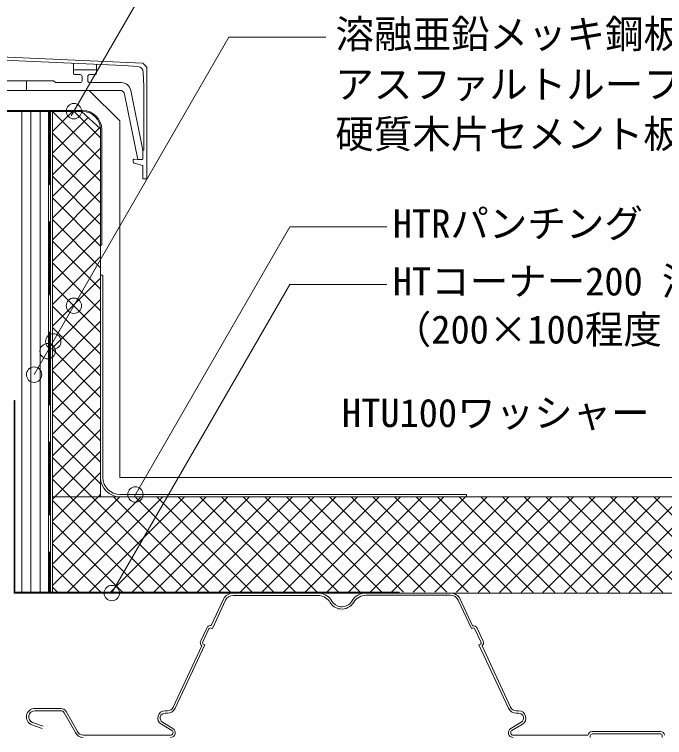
# Model space of a CAD drawing. Units: millimetres, scale not verified. Extents: x -1380 to 1380, y -955 to 955.
# Drawn here: x -478.9 to -141.3, y -247.8 to 127.6 of the extents above; entities that cross this region are included whole.
import ezdxf
from ezdxf.enums import TextEntityAlignment as Align

# ---------------------------------------------------------------- set-up
doc = ezdxf.new("R2010")
doc.units = ezdxf.units.MM
doc.header["$LTSCALE"] = 3
doc.linetypes.add('USER1', pattern=[3, 2.1, -0.9])
doc.linetypes.add('USER2', pattern=[19.05, 12.7, -6.35])
for name, color, linetype, lineweight in [('0-1_BOUSUI', 1, 'Continuous', 18), ('0-2_MOJI', 7, 'Continuous', 18), ('0-3_HATCH', 9, 'Continuous', 18), ('0-4_KANAMONO', 5, 'Continuous', 18), ('0-7_dekki', 3, 'Continuous', 18), ('0-8_dannnetu', 6, 'Continuous', 18), ('0-9_bo-do', 3, 'Continuous', 18), ('0-A_kasagi', 150, 'Continuous', 18)]:
    doc.layers.add(name, color=color, linetype=linetype, lineweight=lineweight)
doc.styles.add('ＭＳ ゴシック', font='')
doc.styles.get('ＭＳ ゴシック').set_extended_font_data('MS Gothic')

msp = doc.modelspace()

# ---------------------------------------------------------------- linework, layer by layer
at = {"layer": '0-1_BOUSUI', "linetype": 'USER2'}
msp.add_line((-460.651, 77.225), (-460.651, -172.054), dxfattribs=at)
at = {"layer": '0-1_BOUSUI'}
msp.add_lwpolyline([(900.991, -112.775), (-424.152, -112.775), (-424.152, 72.367), (-440.01, 88.225), (-604.094, 88.225)], dxfattribs=at)
at = {"layer": '0-2_MOJI'}
for points in [[(-449.414, 75.009), (-367.569, 216.769), (-317.131, 216.769)], [(-317.131, 115.763), (-367.569, 115.763), (-468.687, -59.379)], [(-416.752, -122.775), (-335.843, 17.364), (-285.405, 17.364)], [(-428.068, -172.375), (-335.843, -12.636), (-285.405, -12.636)]]:
    msp.add_lwpolyline(points, dxfattribs=at)
for centre in [(-448.029, 77.408), (-448.029, -23.598), (-458.726, -42.125), (-461.634, -47.162), (-468.687, -59.379), (-416.059, -121.575), (-428.298, -172.773)]:
    msp.add_circle(centre, 4, dxfattribs=at)
at = {"layer": '0-3_HATCH'}
for p, q in [((-475.134, -172.375), (-475.134, 77.225)), ((-470.371, -172.375), (-470.371, 77.225)), ((-465.609, -172.375), (-465.609, 77.225)), ((-459.152, 66.815), (-448.742, 77.225)), ((-434.16, 52.287), (-459.098, 77.225)), ((-434.16, 63.513), (-447.873, 77.225)), ((-459.152, 55.59), (-440.659, 74.082)), ((-459.152, 44.364), (-434.751, 68.765)), ((-434.159, 41.061), (-459.152, 66.054)), ((-459.152, 33.139), (-434.16, 58.131)), ((-434.159, 29.836), (-459.152, 54.829)), ((-459.152, 21.914), (-434.16, 46.906)), ((-434.158, 18.61), (-459.152, 43.603)), ((-459.152, 10.688), (-434.159, 35.681)), ((-434.158, 7.384), (-459.152, 32.378)), ((-459.152, -0.537), (-434.159, 24.456)), ((-434.157, -3.842), (-459.152, 21.153)), ((-459.152, -11.762), (-434.158, 13.232)), ((-434.157, -15.068), (-459.152, 9.927)), ((-459.152, -22.987), (-434.158, 2.007)), ((-434.156, -26.294), (-459.152, -1.298)), ((-459.152, -34.213), (-434.157, -9.218)), ((-434.156, -37.519), (-459.152, -12.523)), ((-459.152, -45.438), (-434.157, -20.443)), ((-434.155, -48.745), (-459.152, -23.749)), ((-459.152, -56.663), (-434.156, -31.668)), ((-434.155, -59.971), (-459.152, -34.974)), ((-459.152, -67.889), (-434.156, -42.892)), ((-434.154, -71.197), (-459.152, -46.199)), ((-459.152, -79.114), (-434.155, -54.117)), ((-434.154, -82.423), (-459.152, -57.425)), ((-459.152, -90.339), (-434.154, -65.342)), ((-434.153, -93.649), (-459.152, -68.65)), ((-459.152, -101.565), (-434.154, -76.567)), ((-434.153, -104.874), (-459.152, -79.875)), ((-459.152, -112.79), (-434.153, -87.792)), ((-434.152, -116.1), (-459.152, -91.101)), ((-457.911, -122.775), (-434.153, -99.016)), ((-438.703, -122.775), (-459.152, -102.326)), ((-446.686, -122.775), (-434.152, -110.241)), ((-449.928, -122.775), (-459.152, -113.551)), ((-459.153, -124.017), (-457.911, -122.775)), ((-459.153, -135.242), (-446.686, -122.775)), ((-459.153, -146.467), (-435.46, -122.775)), ((-459.153, -157.693), (-424.235, -122.775)), ((-459.153, -168.918), (-413.01, -122.775)), ((-451.385, -172.375), (-401.785, -122.775)), ((-400.328, -172.375), (-449.928, -122.775)), ((-440.159, -172.375), (-390.559, -122.775)), ((-389.103, -172.375), (-438.703, -122.775)), ((-435.46, -122.775), (-434.152, -121.466)), ((-428.934, -172.375), (-379.334, -122.775)), ((-377.878, -172.375), (-427.478, -122.775)), ((-417.709, -172.375), (-368.109, -122.775)), ((-366.652, -172.375), (-416.252, -122.775)), ((-406.483, -172.375), (-356.883, -122.775)), ((-355.427, -172.375), (-405.027, -122.775)), ((-395.258, -172.375), (-345.658, -122.775)), ((-344.202, -172.375), (-393.802, -122.775)), ((-384.033, -172.375), (-334.433, -122.775)), ((-332.976, -172.375), (-382.576, -122.775)), ((-372.807, -172.375), (-323.207, -122.775)), ((-321.751, -172.375), (-371.351, -122.775)), ((-361.582, -172.375), (-311.982, -122.775)), ((-310.526, -172.375), (-360.126, -122.775)), ((-350.357, -172.375), (-300.757, -122.775)), ((-299.3, -172.375), (-348.9, -122.775)), ((-339.131, -172.375), (-289.531, -122.775)), ((-288.075, -172.375), (-337.675, -122.775)), ((-327.906, -172.375), (-278.306, -122.775)), ((-276.849, -172.375), (-326.45, -122.775)), ((-316.681, -172.375), (-267.081, -122.775)), ((-265.62, -172.379), (-315.224, -122.775)), ((-305.455, -172.375), (-255.855, -122.775)), ((-254.391, -172.383), (-303.999, -122.775)), ((-294.23, -172.375), (-244.63, -122.775)), ((-243.162, -172.387), (-292.774, -122.775)), ((-283.005, -172.375), (-233.405, -122.775)), ((-231.933, -172.391), (-281.549, -122.775)), ((-271.782, -172.377), (-222.179, -122.775)), ((-220.703, -172.395), (-270.323, -122.775)), ((-260.56, -172.381), (-210.954, -122.775)), ((-209.474, -172.398), (-259.098, -122.775)), ((-249.339, -172.385), (-199.729, -122.775)), ((-198.245, -172.402), (-247.873, -122.775)), ((-238.117, -172.389), (-188.503, -122.775)), ((-187.016, -172.406), (-236.647, -122.775)), ((-226.896, -172.392), (-177.278, -122.775)), ((-175.787, -172.41), (-225.422, -122.775)), ((-215.674, -172.396), (-166.053, -122.775)), ((-164.558, -172.414), (-214.197, -122.775)), ((-204.453, -172.4), (-154.827, -122.775)), ((-153.329, -172.417), (-202.971, -122.775)), ((-193.231, -172.404), (-143.602, -122.775)), ((-142.099, -172.421), (-191.746, -122.775)), ((-182.01, -172.408), (-132.377, -122.775)), ((-130.87, -172.425), (-180.521, -122.775)), ((-170.788, -172.411), (-121.152, -122.775)), ((-119.641, -172.429), (-169.295, -122.775)), ((-159.567, -172.415), (-109.926, -122.775)), ((-108.412, -172.433), (-158.07, -122.775)), ((-148.345, -172.419), (-98.701, -122.775)), ((-97.183, -172.436), (-146.845, -122.775)), ((-411.554, -172.375), (-459.153, -124.775)), ((-422.779, -172.375), (-459.153, -136.001)), ((-434.004, -172.375), (-459.153, -147.226)), ((-445.23, -172.375), (-459.153, -158.451)), ((-456.455, -172.375), (-459.153, -169.676))]:
    msp.add_line(p, q, dxfattribs=at)
at = {"layer": '0-4_KANAMONO'}
for p, q in [((-443.552, 77.225), (-533.552, 77.225)), ((-460.752, 77.225), (-459.752, 77.225)), ((-460.152, -172.375), (-460.152, 77.225)), ((-459.152, 77.225), (-459.153, -172.375)), ((-432.952, -7.775), (-432.952, -112.775))]:
    msp.add_line(p, q, dxfattribs=at)
for points in [[(-533.552, 77.225), (-533.552, 77.825), (-443.552, 77.825)], [(-433.552, 67.825), (-433.552, 7.825), (-434.152, 7.825), (-434.152, 67.825)], [(-434.152, -112.775), (-434.152, -7.775), (-432.952, -7.781)], [(-424.152, -121.575), (-244.152, -121.575), (-244.152, -122.775), (-424.152, -122.775)]]:
    msp.add_lwpolyline(points, dxfattribs=at)
msp.add_lwpolyline([(-279.094, -172.775), (-479.094, -172.775), (-479.094, -72.775), (-478.694, -72.775), (-478.694, -172.375), (-279.094, -172.375)], close=True, dxfattribs=at)
for centre, radius, start, end in [((-443.552, 67.825), 10, 0, 90), ((-443.552, 67.825), 9.4, 0, 90), ((-424.152, -112.775), 10, 180, 270), ((-424.152, -112.775), 8.8, 180, 270)]:
    msp.add_arc(centre, radius, start, end, dxfattribs=at)
at = {"layer": '0-7_dekki'}
for p, q in [((-376.723, -189.678), (-370.325, -175.967)), ((-365.312, -172.775), (-321.082, -172.775)), ((-365.312, -173.975), (-321.082, -173.975)), ((-296.217, -172.736), (-252.393, -172.736)), ((-296.217, -173.936), (-252.393, -173.936)), ((-248.466, -176.437), (-241.593, -191.178)), ((-247.379, -175.93), (-240.952, -189.712)), ((-376.083, -191.144), (-369.238, -176.474)), ((-379.036, -190.913), (-382.172, -197.63)), ((-377.949, -191.42), (-381.084, -198.137)), ((-376.082, -191.144), (-376.721, -190.911)), ((-240.954, -190.946), (-241.592, -191.178)), ((-236.594, -198.172), (-239.727, -191.454)), ((-235.506, -197.665), (-238.639, -190.947)), ((-396.501, -232.066), (-381.631, -200.196)), ((-395.414, -232.574), (-380.052, -199.652)), ((-380.529, -199.478), (-380.052, -199.652)), ((-237.149, -199.513), (-237.625, -199.687)), ((-237.625, -199.687), (-222.29, -232.574)), ((-236.047, -200.233), (-221.203, -232.067)), ((-468.314, -232.694), (-454.824, -232.694)), ((-468.314, -233.894), (-454.824, -233.894)), ((-453.118, -234.878), (-447.149, -245.216)), ((-452.078, -234.278), (-446.11, -244.616)), ((-400.687, -233.875), (-399.34, -233.875)), ((-400.687, -235.075), (-399.34, -235.075)), ((-218.364, -233.875), (-217.018, -233.875)), ((-218.364, -235.075), (-217.018, -235.075)), ((-469.455, -239.98), (-464.019, -241.944)), ((-396.605, -243.01), (-401.987, -239.84)), ((-215.718, -239.84), (-221.099, -243.01)), ((-469.863, -241.109), (-464.426, -243.073)), ((-397.214, -244.044), (-402.596, -240.874)), ((-215.109, -240.874), (-220.49, -244.044)), ((-443.196, -246.575), (-397.904, -246.575)), ((-219.8, -246.575), (-181.019, -246.575)), ((-179.842, -246.889), (-179.842, -247.775)), ((-178.857, -244.704), (-143.414, -244.704)), ((-178.857, -245.904), (-143.414, -245.904)), ((-142.43, -246.889), (-142.43, -247.775))]:
    msp.add_line(p, q, dxfattribs=at)
for centre, radius, start, end in [((-365.312, -178.306), 5.532, 90, 154.98576), ((-365.312, -178.306), 4.332, 90, 154.98576), ((-321.233, -181.206), 7.187, 82.86687, 89.58527), ((-321.233, -181.206), 8.387, 82.86687, 89.58527), ((-321.233, -181.206), 7.187, 30.53595, 82.86697), ((-321.233, -181.206), 8.387, 30.53595, 82.86697), ((-296.387, -181.121), 8.387, 88.6459, 149.83797), ((-296.387, -181.121), 7.187, 88.6459, 149.83797), ((-252.393, -178.268), 5.532, 24.99945, 90), ((-252.393, -178.268), 4.332, 24.99945, 90), ((-308.852, -173.903), 7.187, 210.53595, 262.86697), ((-308.852, -173.903), 5.987, 210.53595, 262.86697), ((-308.852, -173.903), 7.187, 262.86687, 329.83797), ((-308.852, -173.903), 5.987, 262.86687, 329.83797), ((-377.059, -191.836), 2.184, 81.14786, 154.98886), ((-377.059, -191.836), 0.985, 69.99548, 154.98886), ((-240.618, -191.871), 0.985, 25.0069, 109.99638), ((-240.618, -191.871), 2.184, 25.0069, 98.80468), ((-380.191, -198.553), 2.184, 154.99098, 228.78021), ((-380.191, -198.553), 0.985, 154.99098, 249.9989), ((-237.486, -198.589), 0.985, 290.0011, 24.99782), ((-237.486, -198.589), 2.184, 311.19604, 24.99782), ((-468.314, -237.043), 4.351, 90, 248.78319), ((-454.824, -235.863), 3.169, 29.99918, 90), ((-399.34, -230.743), 3.132, 270, 335.00055), ((-399.34, -230.743), 4.332, 270, 335.00055), ((-218.364, -230.743), 4.332, 204.99945, 270), ((-218.364, -230.743), 3.132, 204.99945, 270), ((-468.314, -237.043), 3.151, 90, 248.78319), ((-454.824, -235.863), 1.969, 29.99918, 90), ((-400.687, -237.634), 3.76, 90, 239.49931), ((-400.687, -237.634), 2.56, 90, 239.49931), ((-217.018, -237.634), 3.76, 300.50069, 90), ((-217.018, -237.634), 2.56, 300.50069, 90), ((-397.904, -245.215), 2.56, 270, 59.49931), ((-219.8, -245.215), 2.56, 120.50069, 270), ((-443.196, -243.443), 4.332, 203.67883, 270), ((-443.196, -243.443), 3.132, 203.67883, 270), ((-397.904, -245.215), 1.36, 270, 59.49931), ((-219.8, -245.215), 1.36, 120.50069, 270), ((-178.857, -246.889), 2.184, 90, 171.73136), ((-178.857, -246.889), 0.985, 90, 180), ((-143.414, -246.889), 2.184, 8.26864, 90), ((-143.414, -246.889), 0.985, 0, 90)]:
    msp.add_arc(centre, radius, start, end, dxfattribs=at)
at = {"layer": '0-8_dannnetu'}
for p, q in [((-459.152, -122.775), (899.991, -122.775)), ((-329.094, -172.775), (899.991, -172.775))]:
    msp.add_line(p, q, dxfattribs=at)
msp.add_lwpolyline([(-459.152, 77.225), (-444.152, 77.225), (-434.152, 68.225), (-434.152, -122.775), (-459.152, -122.775), (-459.152, 27.225)], close=True, dxfattribs=at)
at = {"layer": '0-9_bo-do'}
msp.add_line((-461.152, 77.225), (-460.152, 77.225), dxfattribs=at)
for points in [[(-479.094, 77.225), (-461.152, 77.225), (-461.152, -172.375)], [(-460.752, -172.375), (-478.694, -172.375), (-478.694, -72.775)]]:
    msp.add_lwpolyline(points, dxfattribs=at)
at = {"layer": '0-A_kasagi'}
for p, q in [((-448.294, 98.425), (-448.294, 102.321)), ((-436.294, 98.425), (-436.294, 101.788)), ((-448.294, 96.925), (-448.294, 98.425)), ((-447.794, 98.925), (-436.794, 98.925)), ((-436.294, 98.425), (-436.294, 96.925)), ((-444.794, 96.425), (-447.794, 96.425)), ((-443.794, 93.225), (-443.794, 95.425)), ((-440.794, 95.425), (-440.794, 93.225)), ((-436.794, 96.425), (-439.794, 96.425)), ((-439.794, 92.225), (-423.393, 92.225)), ((-424.113, 88.225), (-621.075, 88.225)), ((-417.294, 52.039), (-417.294, 51.724)), ((-412.614, 52.248), (-416.759, 52.538)), ((-411.794, 42.225), (-410.594, 42.225))]:
    msp.add_line(p, q, dxfattribs=at)
at = {"layer": '0-A_kasagi', "linetype": 'USER1'}
msp.add_line((-472.594, 93.225), (-472.594, 88.225), dxfattribs=at)
at = {"layer": '0-A_kasagi'}
for points in [[(-410.094, 42.725), (-410.094, 100.225), (-412.187, 102.318), (-615.094, 111.336), (-617.187, 113.429), (-633.179, 114.14), (-635.094, 112.225), (-635.094, 42.725)], [(-630.045, 112.475), (-617.891, 111.872), (-615.366, 109.347), (-605.094, 109.29), (-422.187, 101.161), (-414.735, 100.534)], [(-411.989, 97.664), (-411.694, 90.225), (-411.694, 57.225), (-412.294, 57.225), (-412.294, 52.547)], [(-600.394, 92.225), (-587.594, 92.225), (-586.594, 93.225), (-523.094, 93.225), (-522.594, 92.725), (-522.094, 93.225), (-458.594, 93.225), (-457.594, 92.225), (-444.794, 92.225)], [(-418.49, 88.206), (-412.294, 57.225), (-412.294, 52.547)], [(-412.614, 52.248), (-414.9, 52.408), (-421.661, 86.215)], [(-416.184, 50.276), (-412.294, 49.225), (-412.294, 42.725)]]:
    msp.add_lwpolyline(points, dxfattribs=at)
for centre, radius, start, end in [((-447.794, 98.425), 0.5, 90, 180), ((-436.794, 98.425), 0.5, 0, 90), ((-414.986, 97.545), 3, 2.2709, 85.1919), ((-447.794, 96.925), 0.5, 180, 270), ((-444.794, 95.425), 1, 0, 90), ((-439.794, 95.425), 1, 90, 180), ((-436.794, 96.925), 0.5, 270, 0), ((-444.794, 93.225), 1, 270, 0), ((-439.794, 93.225), 1, 180, 270), ((-423.393, 87.225), 5, 11.3185, 89.9984), ((-424.113, 85.724), 2.501, 11.32307, 89.99131), ((-416.794, 52.039), 0.5, 86.00002, 180), ((-415.794, 51.724), 1.5, 179.99999, 254.89435), ((-412.594, 52.547), 0.3, 265.99992, 0.00003), ((-412.594, 52.547), 0.3, 265.99992, 0.00003), ((-411.794, 42.725), 0.5, 180, 270), ((-410.594, 42.725), 0.5, 270, 0)]:
    msp.add_arc(centre, radius, start, end, dxfattribs=at)

# ---------------------------------------------------------------- texts
at = {"layer": '0-2_MOJI', "style": 'ＭＳ ゴシック'}
for s, p in [('溶融亜鉛メッキ鋼板(t=1.0)', (-312.131, 105.763)), ('アスファルトルーフィング等', (-312.246, 79.656)), ('硬質木片セメント板（t=18程度）', (-312.246, 53.839)), ('HTRパンチング', (-282.405, 7.364)), ('HTコーナー200 溶融亜鉛メッキ鋼板', (-282.405, -22.636)), ('（200×100程度\u3000t0.4)', (-282.405, -47.617)), ('HTU100ワッシャー', (-308.827, -90.94))]:
    msp.add_text(s, height=14.66, dxfattribs=at).set_placement(p, align=Align.BOTTOM_LEFT)

doc.saveas('drawing.dxf')
